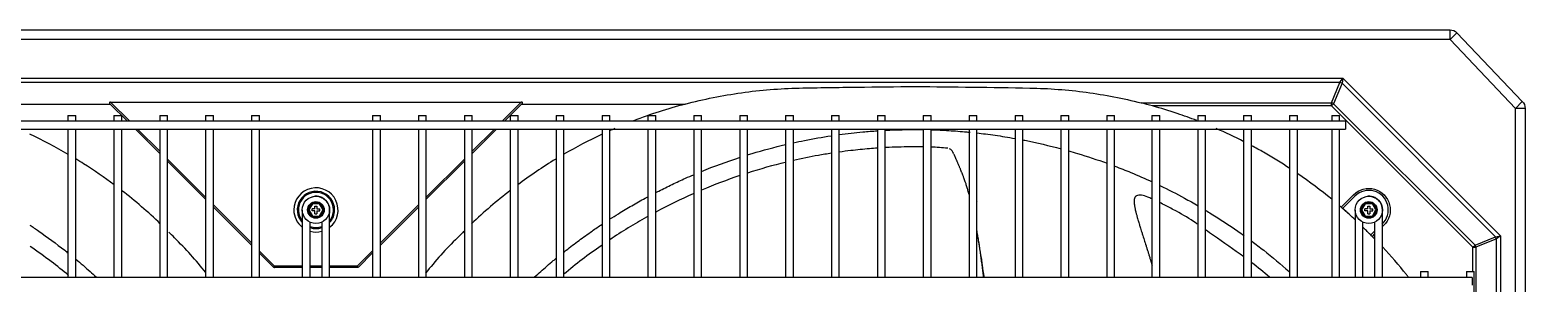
# Model space of a CAD drawing. Header units: millimetres. Extents: x 0 to 504600, y 0 to 118800.
# Drawn here: x 432891 to 433657, y 51130 to 51260 of the extents above; entities that cross this region are included whole.
import ezdxf

# ---------------------------------------------------------------- set-up
doc = ezdxf.new("R2010")
doc.units = ezdxf.units.MM
doc.header["$LTSCALE"] = 200
doc.layers.add('LG-AIRCON', color=240, linetype='Continuous')

# ---------------------------------------------------------------- blocks, each defined once
blk = doc.blocks.new('UXB1', base_point=(168674.67, -72229.04))
at = {"layer": 'LG-AIRCON', "color": 0}
for p, q in [((168093.75, -71467.16), (169255.13, -71467.16)), ((169255.13, -71472.16), (168093.75, -71472.16)), ((169255.13, -71472.16), (169255.13, -71467.16)), ((169255.13, -71472.16), (169258.67, -71468.62)), ((169288.54, -71507.37), (169255.13, -71472.16)), ((169258.67, -71468.62), (169292.07, -71503.83)), ((168148.66, -71491.95), (169200.23, -71491.95)), ((169198.7, -71494.07), (168150.18, -71494.07)), ((169194.36, -71504.54), (169198.7, -71494.07)), ((169199.8, -71494.52), (169195.46, -71505)), ((169198.7, -71494.07), (169200.23, -71491.95)), ((169200.23, -71491.95), (169199.8, -71494.52)), ((169278.36, -71573.09), (169199.8, -71494.52)), ((169200.23, -71491.95), (169280.94, -71572.66)), ((169288.54, -71507.37), (169292.07, -71503.83)), ((168485.48, -71505.19), (168569.18, -71505.19)), ((168547.46, -71510.99), (168547.46, -71513.99)), ((168547.46, -71510.99), (168551.46, -71510.99)), ((168551.46, -71513.99), (168551.46, -71510.99)), ((168577.98, -71513.99), (168568.98, -71504.99)), ((168569.31, -71504.19), (168779.56, -71504.19)), ((168579.11, -71513.99), (168569.31, -71504.19)), ((168570.96, -71510.99), (168570.96, -71513.99)), ((168570.96, -71510.99), (168574.96, -71510.99)), ((168574.96, -71513.99), (168574.96, -71510.99)), ((168594.45, -71510.99), (168594.45, -71513.99)), ((168594.45, -71510.99), (168598.45, -71510.99)), ((168598.45, -71513.99), (168598.45, -71510.99)), ((168617.95, -71510.99), (168617.95, -71513.99)), ((168617.95, -71510.99), (168621.95, -71510.99)), ((168621.95, -71513.99), (168621.95, -71510.99)), ((168641.45, -71510.99), (168641.45, -71513.99)), ((168641.45, -71510.99), (168645.45, -71510.99)), ((168645.45, -71513.99), (168645.45, -71510.99)), ((168703.44, -71510.99), (168703.44, -71513.99)), ((168703.44, -71510.99), (168707.44, -71510.99)), ((168707.44, -71513.99), (168707.44, -71510.99)), ((168726.93, -71510.99), (168726.93, -71513.99)), ((168726.93, -71510.99), (168730.93, -71510.99)), ((168730.93, -71513.99), (168730.93, -71510.99)), ((168750.43, -71510.99), (168750.43, -71513.99)), ((168750.43, -71510.99), (168754.43, -71510.99)), ((168754.43, -71513.99), (168754.43, -71510.99)), ((168779.56, -71504.19), (168769.76, -71513.99)), ((168779.89, -71504.99), (168770.9, -71513.99)), ((168773.93, -71510.99), (168773.93, -71513.99)), ((168773.93, -71510.99), (168777.92, -71510.99)), ((168777.92, -71513.99), (168777.92, -71510.99)), ((168779.69, -71505.19), (168863.4, -71505.19)), ((168797.42, -71510.99), (168797.42, -71513.99)), ((168797.42, -71510.99), (168801.42, -71510.99)), ((168801.42, -71513.99), (168801.42, -71510.99)), ((168820.92, -71510.99), (168820.92, -71513.99)), ((168820.92, -71510.99), (168824.92, -71510.99)), ((168824.92, -71513.99), (168824.92, -71510.99)), ((168844.41, -71510.99), (168844.41, -71513.99)), ((168844.41, -71510.99), (168848.41, -71510.99)), ((168848.41, -71513.99), (168848.41, -71510.99)), ((168867.91, -71510.99), (168867.91, -71513.99)), ((168867.91, -71510.99), (168871.91, -71510.99)), ((168871.91, -71513.99), (168871.91, -71510.99)), ((168891.41, -71510.99), (168891.41, -71513.99)), ((168891.41, -71510.99), (168895.41, -71510.99)), ((168895.41, -71513.99), (168895.41, -71510.99)), ((168914.9, -71510.99), (168914.9, -71513.99)), ((168914.9, -71510.99), (168918.9, -71510.99)), ((168918.9, -71513.99), (168918.9, -71510.99)), ((168938.4, -71510.99), (168938.4, -71513.99)), ((168938.4, -71510.99), (168942.4, -71510.99)), ((168942.4, -71513.99), (168942.4, -71510.99)), ((168961.9, -71510.99), (168961.9, -71513.99)), ((168961.9, -71510.99), (168965.9, -71510.99)), ((168965.9, -71513.99), (168965.9, -71510.99)), ((168985.39, -71510.99), (168985.39, -71513.99)), ((168985.39, -71510.99), (168989.39, -71510.99)), ((168989.39, -71513.99), (168989.39, -71510.99)), ((169008.89, -71510.99), (169008.89, -71513.99)), ((169008.89, -71510.99), (169012.89, -71510.99)), ((169012.89, -71513.99), (169012.89, -71510.99)), ((169032.38, -71510.99), (169032.38, -71513.99)), ((169032.38, -71510.99), (169036.38, -71510.99)), ((169036.38, -71513.99), (169036.38, -71510.99)), ((169055.88, -71510.99), (169055.88, -71513.99)), ((169055.88, -71510.99), (169059.88, -71510.99)), ((169059.88, -71513.99), (169059.88, -71510.99)), ((169079.38, -71510.99), (169079.38, -71513.99)), ((169079.38, -71510.99), (169083.38, -71510.99)), ((169083.38, -71513.99), (169083.38, -71510.99)), ((169096.89, -71504.54), (169194.36, -71504.54)), ((169102.44, -71510.99), (169102.44, -71513.99)), ((169102.44, -71510.99), (169106.44, -71510.99)), ((169194.36, -71506.1), (169102.74, -71506.1)), ((169106.44, -71513.99), (169106.44, -71510.99)), ((169125.94, -71510.99), (169125.94, -71513.99)), ((169125.94, -71510.99), (169129.94, -71510.99)), ((169129.94, -71513.99), (169129.94, -71510.99)), ((169149.44, -71510.99), (169149.44, -71513.99)), ((169149.44, -71510.99), (169153.44, -71510.99)), ((169153.44, -71513.99), (169153.44, -71510.99)), ((169172.93, -71510.99), (169172.93, -71513.99)), ((169172.93, -71510.99), (169176.93, -71510.99)), ((169176.93, -71513.99), (169176.93, -71510.99)), ((169194.36, -71506.1), (169194.36, -71504.54)), ((169194.36, -71506.1), (169195.46, -71505)), ((169266.79, -71578.53), (169194.36, -71506.1)), ((169194.5, -71510.99), (169194.5, -71513.99)), ((169194.5, -71510.99), (169198.5, -71510.99)), ((169195.46, -71505), (169267.89, -71577.43)), ((169198.5, -71513.99), (169198.5, -71510.99)), ((169288.54, -72188.83), (169288.54, -71507.37)), ((169293.54, -71507.37), (169288.54, -71507.37)), ((169293.54, -71507.37), (169293.54, -72188.83)), ((169201.5, -71513.99), (168146.95, -71513.99)), ((168146.95, -71517.99), (169201.5, -71517.99)), ((168547.46, -71517.99), (168547.46, -71593.98)), ((168551.46, -71593.98), (168551.46, -71517.99)), ((168570.96, -71517.99), (168570.96, -71593.98)), ((168574.96, -71593.98), (168574.96, -71517.99)), ((168594.45, -71530.46), (168581.98, -71517.99)), ((168594.45, -71529.33), (168583.11, -71517.99)), ((168594.45, -71517.99), (168594.45, -71593.98)), ((168598.45, -71593.98), (168598.45, -71517.99)), ((168617.95, -71517.99), (168617.95, -71593.98)), ((168621.95, -71593.98), (168621.95, -71517.99)), ((168641.45, -71517.99), (168641.45, -71593.98)), ((168645.45, -71593.98), (168645.45, -71517.99)), ((168703.44, -71517.99), (168703.44, -71593.98)), ((168707.44, -71593.98), (168707.44, -71517.99)), ((168726.93, -71517.99), (168726.93, -71593.98)), ((168730.93, -71593.98), (168730.93, -71517.99)), ((168750.43, -71517.99), (168750.43, -71593.98)), ((168765.77, -71517.99), (168754.43, -71529.33)), ((168766.9, -71517.99), (168754.43, -71530.46)), ((168754.43, -71593.98), (168754.43, -71517.99)), ((168773.93, -71517.99), (168773.93, -71593.98)), ((168777.92, -71593.98), (168777.92, -71517.99)), ((168797.42, -71517.99), (168797.42, -71593.98)), ((168801.42, -71593.98), (168801.42, -71517.99)), ((168820.92, -71517.99), (168820.92, -71593.98)), ((168824.92, -71593.98), (168824.92, -71517.99)), ((168844.41, -71517.99), (168844.41, -71593.98)), ((168848.41, -71593.98), (168848.41, -71517.99)), ((168867.91, -71517.99), (168867.91, -71593.98)), ((168871.91, -71593.98), (168871.91, -71517.99)), ((168891.41, -71517.99), (168891.41, -71593.98)), ((168895.41, -71593.98), (168895.41, -71517.99)), ((168914.9, -71517.99), (168914.9, -71593.98)), ((168918.9, -71593.98), (168918.9, -71517.99)), ((168938.4, -71517.99), (168938.4, -71593.98)), ((168942.4, -71593.98), (168942.4, -71517.99)), ((168961.9, -71517.99), (168961.9, -71593.98)), ((168965.9, -71593.98), (168965.9, -71517.99)), ((168985.39, -71517.99), (168985.39, -71593.98)), ((168989.39, -71593.98), (168989.39, -71517.99)), ((169008.89, -71517.99), (169008.89, -71593.98)), ((169012.89, -71593.98), (169012.89, -71517.99)), ((169032.38, -71517.99), (169032.38, -71593.98)), ((169036.38, -71593.98), (169036.38, -71517.99)), ((169055.88, -71517.99), (169055.88, -71593.98)), ((169059.88, -71593.98), (169059.88, -71517.99)), ((169079.38, -71517.99), (169079.38, -71593.98)), ((169083.38, -71593.98), (169083.38, -71517.99)), ((169102.44, -71517.99), (169102.44, -71593.98)), ((169106.44, -71593.98), (169106.44, -71517.99)), ((169125.94, -71517.99), (169125.94, -71593.98)), ((169129.94, -71593.98), (169129.94, -71517.99)), ((169149.44, -71517.99), (169149.44, -71593.98)), ((169153.44, -71593.98), (169153.44, -71517.99)), ((169172.93, -71517.99), (169172.93, -71593.98)), ((169176.93, -71593.98), (169176.93, -71517.99)), ((169194.5, -71517.99), (169194.5, -71593.98)), ((169198.5, -71593.98), (169198.5, -71517.99)), ((169201.5, -71513.99), (169201.5, -71515.99)), ((169201.5, -71515.99), (169201.5, -71517.99)), ((168617.95, -71552.83), (168598.45, -71533.33)), ((168617.95, -71553.96), (168598.45, -71534.46)), ((168750.43, -71533.32), (168730.93, -71552.82)), ((168750.43, -71534.46), (168730.93, -71553.95)), ((168641.45, -71576.32), (168621.95, -71556.83)), ((168670.19, -71559.39), (168672.31, -71555.71)), ((168672.6, -71556.21), (168670.77, -71559.39)), ((168672.31, -71555.71), (168676.56, -71555.71)), ((168672.31, -71555.71), (168672.6, -71556.21)), ((168676.27, -71556.21), (168672.6, -71556.21)), ((168673.94, -71557.39), (168674.94, -71557.39)), ((168673.94, -71558.89), (168673.94, -71557.39)), ((168674.94, -71557.39), (168674.94, -71558.89)), ((168676.27, -71556.21), (168676.56, -71555.71)), ((168678.11, -71559.39), (168676.27, -71556.21)), ((168676.56, -71555.71), (168678.69, -71559.39)), ((168726.93, -71556.82), (168707.44, -71576.32)), ((169012.96, -71555.41), (169012.89, -71555.27)), ((169012.96, -71555.41), (169012.89, -71555.41)), ((169199.34, -71557.99), (169205.72, -71551.62)), ((169206.43, -71552.32), (169200.1, -71558.65)), ((169209.25, -71559.39), (169211.37, -71555.71)), ((169211.66, -71556.21), (169209.82, -71559.39)), ((169211.37, -71555.71), (169215.62, -71555.71)), ((169211.37, -71555.71), (169211.66, -71556.21)), ((169215.33, -71556.21), (169211.66, -71556.21)), ((169213, -71557.39), (169214, -71557.39)), ((169213, -71558.89), (169213, -71557.39)), ((169214, -71557.39), (169214, -71558.89)), ((169215.33, -71556.21), (169215.62, -71555.71)), ((169217.17, -71559.39), (169215.33, -71556.21)), ((169215.62, -71555.71), (169217.75, -71559.39)), ((168641.45, -71577.45), (168621.95, -71557.96)), ((168667.44, -71559.58), (168667.44, -71573.32)), ((168672.31, -71563.07), (168670.19, -71559.39)), ((168670.19, -71559.39), (168670.77, -71559.39)), ((168670.77, -71559.39), (168672.6, -71562.57)), ((168672.31, -71563.07), (168672.6, -71562.57)), ((168676.56, -71563.07), (168672.31, -71563.07)), ((168673.94, -71558.89), (168672.44, -71558.89)), ((168672.44, -71559.89), (168672.44, -71558.89)), ((168673.94, -71559.89), (168672.44, -71559.89)), ((168672.6, -71562.57), (168676.27, -71562.57)), ((168673.94, -71561.39), (168673.94, -71559.89)), ((168673.94, -71561.39), (168674.94, -71561.39)), ((168674.94, -71558.89), (168676.44, -71558.89)), ((168674.94, -71559.89), (168674.94, -71561.39)), ((168674.94, -71559.89), (168676.44, -71559.89)), ((168676.27, -71562.57), (168678.11, -71559.39)), ((168676.27, -71562.57), (168676.56, -71563.07)), ((168676.44, -71559.89), (168676.44, -71558.89)), ((168678.69, -71559.39), (168676.56, -71563.07)), ((168678.11, -71559.39), (168678.69, -71559.39)), ((168681.43, -71573.32), (168681.43, -71559.53)), ((168726.93, -71557.95), (168707.44, -71577.45)), ((169206.5, -71559.56), (169206.5, -71573.32)), ((169211.37, -71563.07), (169209.25, -71559.39)), ((169209.25, -71559.39), (169209.82, -71559.39)), ((169209.82, -71559.39), (169211.66, -71562.57)), ((169211.37, -71563.07), (169211.66, -71562.57)), ((169215.62, -71563.07), (169211.37, -71563.07)), ((169213, -71558.89), (169211.5, -71558.89)), ((169211.5, -71559.89), (169211.5, -71558.89)), ((169213, -71559.89), (169211.5, -71559.89)), ((169211.66, -71562.57), (169215.33, -71562.57)), ((169213, -71561.39), (169213, -71559.89)), ((169213, -71561.39), (169214, -71561.39)), ((169214, -71558.89), (169215.5, -71558.89)), ((169214, -71559.89), (169214, -71561.39)), ((169214, -71559.89), (169215.5, -71559.89)), ((169215.33, -71562.57), (169217.17, -71559.39)), ((169215.33, -71562.57), (169215.62, -71563.07)), ((169215.5, -71559.89), (169215.5, -71558.89)), ((169217.75, -71559.39), (169215.62, -71563.07)), ((169217.17, -71559.39), (169217.75, -71559.39)), ((169220.49, -71573.32), (169220.49, -71559.56)), ((168671.44, -71573.32), (168671.44, -71565.72)), ((168677.44, -71565.72), (168677.44, -71573.32)), ((168677.44, -71571.24), (168677.44, -71593.98)), ((168681.43, -71593.98), (168681.43, -71571.24)), ((169206.5, -71570.27), (169206.5, -71593.98)), ((169210.5, -71573.32), (169210.5, -71565.72)), ((169210.5, -71593.98), (169210.5, -71570.27)), ((169214.49, -71572.23), (169216.49, -71570.33)), ((169216.49, -71571.7), (169215.19, -71572.94)), ((169216.49, -71565.72), (169216.49, -71573.32)), ((169221.06, -71567.38), (169220.49, -71567.91)), ((169278.36, -71573.09), (169280.94, -71572.66)), ((169280.94, -71572.66), (169278.82, -71574.19)), ((169280.94, -71572.66), (169280.94, -72063.22)), ((168653.27, -71588.15), (168645.44, -71580.32)), ((168667.44, -71573.32), (168667.44, -71576.15)), ((168667.44, -71576.15), (168667.44, -71579.81)), ((168667.44, -71576.15), (168667.44, -71576.15)), ((168667.44, -71579.81), (168667.44, -71582.63)), ((168667.44, -71579.81), (168667.44, -71579.81)), ((168671.44, -71576.15), (168671.44, -71573.32)), ((168671.44, -71579.81), (168671.44, -71576.15)), ((168671.44, -71582.63), (168671.44, -71579.81)), ((168677.44, -71576.15), (168677.44, -71579.81)), ((168681.43, -71579.81), (168681.43, -71576.15)), ((168703.44, -71580.31), (168695.61, -71588.15)), ((169216.49, -71573.32), (169216.49, -71576.15)), ((169216.49, -71576.15), (169216.49, -71579.81)), ((169216.49, -71579.81), (169216.49, -71582.63)), ((169220.49, -71576.15), (169220.49, -71573.32)), ((169220.49, -71579.81), (169220.49, -71576.15)), ((169220.49, -71576.15), (169220.49, -71576.15)), ((169220.49, -71582.63), (169220.49, -71579.81)), ((169220.49, -71579.81), (169220.49, -71579.81)), ((169266.79, -71578.53), (169267.89, -71577.43)), ((169266.79, -71590.98), (169266.79, -71578.53)), ((169266.79, -71578.53), (169268.34, -71578.53)), ((169267.89, -71577.43), (169278.36, -71573.09)), ((169278.82, -71574.19), (169268.34, -71578.53)), ((169268.34, -71578.53), (169268.34, -71665.32)), ((169278.82, -72062.34), (169278.82, -71574.19)), ((168652.7, -71588.71), (168645.44, -71581.45)), ((168667.44, -71582.63), (168667.44, -71593.98)), ((168671.44, -71593.98), (168671.44, -71582.63)), ((168703.44, -71581.45), (168696.17, -71588.71)), ((169216.49, -71582.63), (169216.49, -71593.98)), ((169220.49, -71593.98), (169220.49, -71582.63)), ((169266.49, -71593.97), (168081.96, -71593.97)), ((168652.7, -71588.71), (168653.27, -71588.15)), ((168667.44, -71588.15), (168653.27, -71588.15)), ((168653.27, -71588.15), (168653.27, -71588.95)), ((168667.44, -71588.95), (168653.27, -71588.95)), ((168677.44, -71588.15), (168671.44, -71588.15)), ((168677.44, -71588.95), (168671.44, -71588.95)), ((168695.61, -71588.15), (168681.43, -71588.15)), ((168695.61, -71588.95), (168681.43, -71588.95)), ((168695.61, -71588.15), (168695.61, -71588.95)), ((168695.61, -71588.15), (168696.17, -71588.71)), ((169239.99, -71590.98), (169239.99, -71593.98)), ((169239.99, -71590.98), (169243.99, -71590.98)), ((169243.99, -71593.98), (169243.99, -71590.98)), ((169263.49, -71590.98), (169263.49, -71593.98)), ((169263.49, -71590.98), (169267.49, -71590.98)), ((169266.49, -71593.97), (169266.49, -71595.97)), ((169267.49, -72044.9), (169267.49, -71590.98)), ((169266.49, -71595.97), (169266.49, -71597.97))]:
    blk.add_line(p, q, dxfattribs=at)
for centre, radius in [((168674.44, -71559.39), 7), ((168674.44, -71559.39), 4.25), ((168674.44, -71559.39), 4.25), ((169213.5, -71559.39), 7), ((169213.5, -71559.39), 4.25), ((169213.5, -71559.39), 4.25)]:
    blk.add_circle(centre, radius, dxfattribs=at)
at = {"layer": 'LG-AIRCON', "color": 0, "extrusion": (0, 0, -1)}
for centre, radius, start, end in [((-169255.13, -71472.16), 5, 90, 135), ((-169288.54, -71507.37), 5, 135, 180), ((-169213.5, -71559.39), 11, 45, 226.55063), ((-168695.61, -71588.15), 0.8, 225, 270)]:
    blk.add_arc(centre, radius, start, end, dxfattribs=at)
at = {"layer": 'LG-AIRCON', "color": 0}
for centre, radius, start, end in [((168674.44, -71559.39), 11.33, 308.14308, 180), ((169213.5, -71559.39), 10, 313.44937, 135), ((168674.44, -71559.39), 9.56, 0, 222.98051), ((168674.44, -71559.39), 9, 0, 218.96435), ((168674.44, -71559.39), 11.33, 180, 231.86254), ((168674.44, -71559.39), 9, 321.04116, 0), ((168674.44, -71559.39), 9.56, 317.01944, 0), ((168674.44, -71559.39), 9, 250.54316, 289.45693), ((168674.44, -71559.39), 9.56, 251.73557, 288.26424), ((168674.44, -71559.39), 11.33, 254.66068, 285.33939), ((168653.27, -71588.15), 0.8, 225, 270)]:
    blk.add_arc(centre, radius, start, end, dxfattribs=at)
for centre, major_axis, ratio, start_param, end_param in [((169198.7, -71495.62), (-2.03, 0.84), 0.678598, 4.438375, 4.986403), ((168570.11, -71504.99), (-1.37, 0.57), 0.414214, 5.497787, 7.068583), ((168778.76, -71504.99), (1.37, 0.57), 0.414214, 5.497787, 7.068583), ((169194.36, -71506.1), (-2.03, 0.84), 0.678598, 4.438375, 4.986403), ((169266.79, -71578.53), (-0.84, 2.03), 0.678598, 4.438375, 4.986403), ((169277.26, -71574.19), (-0.84, 2.03), 0.678598, 4.438375, 4.986403)]:
    blk.add_ellipse(centre, major_axis=major_axis, ratio=ratio, start_param=start_param, end_param=end_param, dxfattribs=at)
for points, knots in [([(168863.4, -71505.19), (168872.96, -71502.66), (168882.61, -71500.72), (168897.22, -71498.66), (168902.11, -71498.11), (168911.93, -71497.32), (168916.87, -71497.09), (168926.78, -71496.84), (168931.75, -71496.78), (168941.67, -71496.62), (168946.63, -71496.54), (168961.52, -71496.35), (168971.46, -71496.25), (168981.39, -71496.19)], [0, 0, 0, 0, 0.25, 0.25, 0.375, 0.375, 0.5, 0.5, 0.625, 0.625, 0.75, 0.75, 1, 1, 1, 1]), ([(168981.39, -71496.19), (168991.14, -71496.25), (169000.89, -71496.35), (169020.39, -71496.6), (169030.14, -71496.73), (169044.76, -71497.05), (169049.63, -71497.25), (169059.32, -71497.98), (169064.12, -71498.49), (169078.38, -71500.41), (169087.72, -71502.22), (169096.89, -71504.54)], [0, 0, 0, 0, 0.25, 0.25, 0.5, 0.5, 0.625, 0.625, 0.75, 0.75, 1, 1, 1, 1]), ([(168942.35, -71520.81), (168946.39, -71520.27), (168952.89, -71519.53), (168959.41, -71519), (168961.87, -71518.83)], [0, 0, 0, 0, 0.622175, 1, 1, 1, 1]), ([(168965.88, -71518.6), (168966.66, -71518.56), (168971.73, -71518.32), (168976.81, -71518.26), (168981.1, -71518.2)], [0, 0, 0, 0, 0.15493, 1, 1, 1, 1]), ([(168989.4, -71518.32), (168989.47, -71518.32), (168992.49, -71518.4), (168998.6, -71518.69), (169005.21, -71519.19), (169008.86, -71519.54), (169009.44, -71519.6)], [0, 0, 0, 0, 0.009862, 0.452008, 0.912782, 1, 1, 1, 1]), ([(168895.38, -71531.22), (168896.16, -71530.98), (168902.59, -71529.01), (168909.09, -71527.26), (168914.83, -71525.91)], [0, 0, 0, 0, 0.122391, 1, 1, 1, 1]), ([(168918.85, -71524.99), (168920.73, -71524.58), (168927.2, -71523.21), (168933.71, -71522.08), (168938.35, -71521.38)], [0, 0, 0, 0, 0.290991, 1, 1, 1, 1]), ([(169012.91, -71519.96), (169014.36, -71520.12), (169019.12, -71520.68), (169025.63, -71521.62), (169030.67, -71522.48), (169032.42, -71522.8)], [0, 0, 0, 0, 0.222526, 0.729479, 1, 1, 1, 1]), ([(169036.39, -71523.55), (169036.72, -71523.61), (169043.29, -71524.9), (169049.82, -71526.43), (169055.96, -71528.08)], [0, 0, 0, 0, 0.049766, 1, 1, 1, 1]), ([(169173.11, -71538.14), (169168.7, -71535.25), (169164.21, -71532.49), (169157.65, -71528.74), (169155.65, -71527.63), (169153.63, -71526.55)], [0, 0, 0, 0, 0.696314, 0.696314, 1, 1, 1, 1]), ([(168571.2, -71546.56), (168566.11, -71542.76), (168560.86, -71539.15), (168554.17, -71534.91), (168552.85, -71534.09), (168551.53, -71533.29)], [0, 0, 0, 0, 0.803702, 0.803702, 1, 1, 1, 1]), ([(168938.4, -71530.35), (168936.15, -71530.69), (168929.66, -71531.78), (168923.16, -71533.1), (168918.9, -71534.07)], [0, 0, 0, 0, 0.345093, 1, 1, 1, 1]), ([(168961.88, -71527.73), (168960.55, -71527.83), (168956.01, -71528.17), (168949.52, -71528.83), (168944.36, -71529.49), (168942.4, -71529.76)], [0, 0, 0, 0, 0.205527, 0.696848, 1, 1, 1, 1]), ([(168985.38, -71527.09), (168983.68, -71527.07), (168977.8, -71527.06), (168971.32, -71527.21), (168966.54, -71527.45), (168965.89, -71527.49)], [0, 0, 0, 0, 0.25942, 0.898801, 1, 1, 1, 1]), ([(169001.07, -71530.7), (169000.9, -71530.38), (169000.54, -71529.74), (169000.13, -71529), (168999.58, -71528.51), (168999.07, -71528.18), (168998.79, -71528.03)], [0, 0, 0, 0, 0.181976, 0.413188, 0.708779, 1, 1, 1, 1]), ([(169008.89, -71551.45), (169008.79, -71551.12), (169008.6, -71550.42), (169008.32, -71549.47), (169008.04, -71548.51), (169007.74, -71547.53), (169007.43, -71546.57), (169007.16, -71545.74), (169006.88, -71544.92), (169006.55, -71543.99), (169006.22, -71543.07), (169005.93, -71542.28), (169005.63, -71541.5), (169005.33, -71540.73), (169004.99, -71539.87), (169004.69, -71539.13), (169004.39, -71538.41), (169004.14, -71537.8), (169003.88, -71537.19), (169003.6, -71536.51), (169003.31, -71535.85), (169003.03, -71535.19), (169002.81, -71534.68), (169002.57, -71534.12), (169002.37, -71533.67), (169002.13, -71533.13), (169001.95, -71532.72), (169001.75, -71532.25), (169001.57, -71531.83), (169001.41, -71531.48), (169001.25, -71531.11), (169001.18, -71530.95), (169001.16, -71530.9)], [0, 0, 0, 0, 0.039009, 0.083366, 0.112937, 0.157294, 0.201651, 0.231222, 0.260794, 0.305151, 0.349508, 0.379079, 0.40865, 0.453007, 0.482579, 0.526936, 0.556507, 0.586078, 0.61565, 0.645221, 0.689578, 0.71915, 0.748721, 0.778292, 0.807864, 0.837435, 0.867006, 0.896578, 0.926149, 0.95572, 0.985292, 1, 1, 1, 1]), ([(169059.94, -71529.18), (169061.39, -71529.59), (169067.97, -71531.51), (169074.48, -71533.67), (169079.5, -71535.49)], [0, 0, 0, 0, 0.22069, 1, 1, 1, 1]), ([(168848.34, -71550.54), (168848.87, -71550.27), (168851.67, -71548.82), (168856.78, -71546.3), (168862.77, -71543.54), (168866.48, -71541.93), (168867.86, -71541.34)], [0, 0, 0, 0, 0.082272, 0.438667, 0.790874, 1, 1, 1, 1]), ([(169083.48, -71536.97), (169086.2, -71538), (169092.62, -71540.55), (169098.95, -71543.32), (169102.58, -71545.01)], [0, 0, 0, 0, 0.42049, 1, 1, 1, 1]), ([(169106.59, -71546.9), (169110.83, -71548.95), (169117.39, -71552.32), (169123.81, -71555.93), (169126.1, -71557.26)], [0, 0, 0, 0, 0.640117, 1, 1, 1, 1]), ([(168681.43, -71559.39), (168681.43, -71558.78), (168681.29, -71557.65), (168680.53, -71555.71), (168679.11, -71553.98), (168677.23, -71552.89), (168675.39, -71552.38), (168673.79, -71552.37), (168672.79, -71552.66), (168672.43, -71552.82)], [0, 0, 0, 0, 0.137285, 0.262147, 0.473488, 0.63553, 0.754235, 0.906368, 1, 1, 1, 1]), ([(168824.81, -71564.16), (168826.31, -71563.2), (168830.07, -71560.83), (168836.13, -71557.2), (168841.18, -71554.36), (168843.94, -71552.86), (168844.4, -71552.62)], [0, 0, 0, 0, 0.235493, 0.585637, 0.931817, 1, 1, 1, 1]), ([(168867.91, -71550.96), (168867.79, -71551.01), (168861.26, -71553.9), (168854.74, -71557.08), (168848.38, -71560.5)], [0, 0, 0, 0, 0.017477, 1, 1, 1, 1]), ([(169093.57, -71553.41), (169093.52, -71553.55), (169093.46, -71553.81), (169093.41, -71554.11), (169093.37, -71554.57), (169093.36, -71554.93), (169093.36, -71555.37), (169093.39, -71555.88), (169093.43, -71556.34), (169093.51, -71556.94), (169093.59, -71557.46), (169093.7, -71558.09), (169093.82, -71558.69), (169093.99, -71559.46), (169094.17, -71560.24), (169094.37, -71561.05), (169094.56, -71561.78), (169094.76, -71562.52), (169095.01, -71563.4), (169095.27, -71564.31), (169095.58, -71565.37), (169095.87, -71566.32), (169096.17, -71567.3), (169096.47, -71568.29), (169096.83, -71569.44), (169097.2, -71570.62), (169097.53, -71571.66), (169097.87, -71572.72), (169098.26, -71573.95), (169098.66, -71575.21), (169099.05, -71576.45), (169099.46, -71577.73), (169099.86, -71579.02), (169100.28, -71580.35), (169100.69, -71581.69), (169101.11, -71583.06), (169101.53, -71584.43), (169101.95, -71585.81), (169102.3, -71587), (169102.5, -71587.66), (169102.54, -71587.8)], [0, 0, 0, 0, 0.033229, 0.055763, 0.078298, 0.100832, 0.123366, 0.145901, 0.168435, 0.19097, 0.213504, 0.236039, 0.258573, 0.281107, 0.314909, 0.337443, 0.359978, 0.382512, 0.405047, 0.438848, 0.461383, 0.495184, 0.517719, 0.540253, 0.574055, 0.607857, 0.630391, 0.652925, 0.686727, 0.720529, 0.743063, 0.776865, 0.810667, 0.833201, 0.867003, 0.900804, 0.923339, 0.95714, 0.990942, 1, 1, 1, 1]), ([(169102.46, -71553.69), (169101.78, -71553.38), (169100.04, -71552.62), (169097.74, -71551.87), (169095.72, -71551.78), (169094.8, -71552.02), (169094.23, -71552.38), (169093.79, -71552.83), (169093.61, -71553.23), (169093.53, -71553.53)], [0, 0, 0, 0, 0.219395, 0.55496, 0.6933, 0.812497, 0.863417, 0.908725, 1, 1, 1, 1]), ([(169125.96, -71566.77), (169125.66, -71566.56), (169122.11, -71564.15), (169116.64, -71560.88), (169110.33, -71557.57), (169107.47, -71556.12), (169106.47, -71555.62)], [0, 0, 0, 0, 0.048306, 0.574929, 0.852045, 1, 1, 1, 1]), ([(169220.49, -71559.39), (169220.49, -71558.78), (169220.35, -71557.65), (169219.58, -71555.71), (169218.16, -71553.98), (169216.28, -71552.89), (169214.45, -71552.38), (169212.85, -71552.37), (169211.85, -71552.66), (169211.48, -71552.82)], [0, 0, 0, 0, 0.137261, 0.262101, 0.473405, 0.635419, 0.754104, 0.906211, 1, 1, 1, 1]), ([(168844.41, -71562.68), (168844.19, -71562.81), (168837.61, -71566.5), (168831.09, -71570.51), (168824.86, -71574.69)], [0, 0, 0, 0, 0.033617, 1, 1, 1, 1]), ([(169130.12, -71559.64), (169131.03, -71560.19), (169136.56, -71563.56), (169143.07, -71567.84), (169148.55, -71571.73), (169149.62, -71572.5)], [0, 0, 0, 0, 0.137607, 0.830509, 1, 1, 1, 1]), ([(169206.51, -71564.43), (169205.55, -71563.54), (169203.38, -71561.54), (169201.18, -71559.59), (169199.95, -71558.52)], [0, 0, 0, 0, 0.44696, 1, 1, 1, 1]), ([(169206.51, -71564.43), (169205.54, -71563.53), (169203.43, -71561.59), (169201.28, -71559.68), (169200.1, -71558.65)], [0, 0, 0, 0, 0.457218, 1, 1, 1, 1]), ([(168527.98, -71567.12), (168529.49, -71568.14), (168535.55, -71572.28), (168542.05, -71577.11), (168546.97, -71581), (168547.55, -71581.47)], [0, 0, 0, 0, 0.224879, 0.906883, 1, 1, 1, 1]), ([(168801.31, -71581.01), (168801.71, -71580.7), (168804.29, -71578.66), (168809.08, -71575), (168815.23, -71570.57), (168819.2, -71567.86), (168820.91, -71566.72)], [0, 0, 0, 0, 0.062992, 0.40604, 0.74536, 1, 1, 1, 1]), ([(169016.31, -71593.98), (169016.28, -71593.68), (169016.17, -71592.77), (169016.03, -71591.56), (169015.84, -71590.05), (169015.67, -71588.68), (169015.47, -71587.16), (169015.29, -71585.79), (169015.11, -71584.44), (169014.91, -71582.96), (169014.72, -71581.64), (169014.51, -71580.19), (169014.34, -71579.03), (169014.12, -71577.58), (169013.92, -71576.29), (169013.7, -71574.85), (169013.49, -71573.56), (169013.28, -71572.26), (169013.07, -71571.07), (169012.94, -71570.31), (169012.89, -71569.98)], [0, 0, 0, 0, 0.03653, 0.110211, 0.147051, 0.220732, 0.275993, 0.331254, 0.386515, 0.441776, 0.515457, 0.552298, 0.625979, 0.66282, 0.736501, 0.791762, 0.847023, 0.902283, 0.957544, 1, 1, 1, 1]), ([(169016.57, -71593.98), (169016.55, -71593.79), (169016.35, -71592.2), (169015.94, -71590.17), (169015.67, -71587.54), (169015.35, -71585.04), (169014.88, -71582.4), (169014.53, -71580.17), (169014.27, -71578.32), (169014.01, -71576.64), (169013.54, -71574.62), (169013.19, -71572.5), (169012.98, -71571.03), (169012.89, -71570.52), (169012.89, -71570.49)], [0, 0, 0, 0, 0.022704, 0.188294, 0.255944, 0.328946, 0.48653, 0.631631, 0.688105, 0.734898, 0.828723, 0.938324, 0.99671, 1, 1, 1, 1]), ([(169149.51, -71583.44), (169144.45, -71579.78), (169137.84, -71575.35), (169131.33, -71570.59), (169129.97, -71569.61)], [0, 0, 0, 0, 0.792341, 1, 1, 1, 1]), ([(169213.5, -71571.22), (169212.95, -71570.67), (169211.97, -71569.69), (169210.98, -71568.71), (169210.53, -71568.28)], [0, 0, 0, 0, 0.553412, 1, 1, 1, 1]), ([(169213.5, -71571.22), (169212.95, -71570.67), (169211.97, -71569.69), (169210.98, -71568.71), (169210.53, -71568.28)], [0, 0, 0, 0, 0.55329, 1, 1, 1, 1]), ([(168547.71, -71592.92), (168544.84, -71590.49), (168538.47, -71585.37), (168531.71, -71580.65), (168528.04, -71578.11)], [0, 0, 0, 0, 0.462065, 1, 1, 1, 1]), ([(168820.91, -71577.39), (168820.75, -71577.5), (168814.11, -71582.14), (168807.57, -71587.14), (168801.35, -71592.35)], [0, 0, 0, 0, 0.02383, 1, 1, 1, 1]), ([(169153.64, -71575.44), (169155.67, -71576.96), (169162.17, -71581.93), (169168.63, -71587.3), (169172.99, -71591.21), (169173.16, -71591.36)], [0, 0, 0, 0, 0.302202, 0.97371, 1, 1, 1, 1]), ([(169233.78, -71593.84), (169233.43, -71593.39), (169233.09, -71592.95), (169228.94, -71587.65), (169224.91, -71582.98), (169220.65, -71578.51)], [0, 0, 0, 0, 0.083758, 0.083758, 1, 1, 1, 1]), ([(168551.52, -71584.69), (168553.97, -71586.72), (168557.45, -71589.7), (168560.83, -71592.79), (168561.86, -71593.74)], [0, 0, 0, 0, 0.695118, 1, 1, 1, 1]), ([(168786.41, -71593.71), (168787.44, -71592.77), (168790.59, -71589.95), (168794.27, -71586.78), (168796.92, -71584.57), (168797.4, -71584.18)], [0, 0, 0, 0, 0.288093, 0.872679, 1, 1, 1, 1])]:
    blk.add_open_spline(points, degree=3, knots=knots, dxfattribs=at)
for points in [[(168863.4, -71505.19), (168854.42, -71507.56), (168845.65, -71510.41), (168837.07, -71513.73)], [(169102.74, -71506.1), (169100.78, -71505.55), (169098.81, -71505.03), (169096.89, -71504.54)], [(169115.43, -71510.01), (169111.23, -71508.59), (169107, -71507.29), (169102.74, -71506.1)], [(169125.43, -71513.62), (169122.13, -71512.35), (169118.8, -71511.14), (169115.43, -71510.01)], [(168827.4, -71517.71), (168826.51, -71518.09), (168825.63, -71518.49), (168824.75, -71518.88)], [(168981.1, -71518.2), (168982.53, -71518.21), (168983.96, -71518.22), (168985.4, -71518.24)], [(169149.59, -71524.43), (169144.91, -71522.03), (169140.16, -71519.78), (169135.34, -71517.68)], [(168547.61, -71530.96), (168541.21, -71527.22), (168534.67, -71523.78), (168527.98, -71520.64)], [(168820.69, -71520.75), (168814.12, -71523.84), (168807.67, -71527.23), (168801.37, -71530.9)], [(168797.23, -71533.36), (168790.51, -71537.45), (168784.01, -71541.83), (168777.74, -71546.5)], [(168871.88, -71539.66), (168878.28, -71537.04), (168884.77, -71534.66), (168891.33, -71532.51)], [(168997.93, -71527.82), (168995.06, -71527.53), (168992.22, -71527.32), (168989.39, -71527.21)], [(168891.4, -71541.82), (168884.9, -71544.02), (168878.39, -71546.48), (168871.9, -71549.23)], [(168914.9, -71535.01), (168908.42, -71536.58), (168901.92, -71538.41), (168895.41, -71540.5)], [(169194.51, -71553.91), (169188.93, -71549.33), (169183.14, -71544.98), (169177.19, -71540.89)], [(168594.74, -71566.46), (168588.49, -71560.48), (168581.94, -71554.83), (168575.11, -71549.53)], [(168773.91, -71549.41), (168767.02, -71554.75), (168760.4, -71560.46), (168754.07, -71566.52)], [(169199.35, -71557.99), (169199.07, -71557.75), (169198.79, -71557.51), (169198.51, -71557.27)], [(169200.1, -71558.65), (169199.85, -71558.43), (169199.59, -71558.21), (169199.34, -71557.99)], [(168601.96, -71573.64), (168601.01, -71572.65), (168600.05, -71571.67), (168599.08, -71570.7)], [(168750.23, -71570.28), (168749.12, -71571.39), (168748.01, -71572.51), (168746.92, -71573.64)], [(169214.49, -71572.23), (169214.16, -71571.89), (169213.83, -71571.55), (169213.5, -71571.22)], [(169214.63, -71572.37), (169214.47, -71572.2), (169214.31, -71572.04), (169214.15, -71571.88)], [(169215.19, -71572.94), (169214.96, -71572.7), (169214.72, -71572.46), (169214.49, -71572.23)], [(168618.05, -71591.5), (168613.07, -71585.24), (168607.71, -71579.29), (168601.96, -71573.64)], [(168746.92, -71573.64), (168741.04, -71579.41), (168735.58, -71585.48), (168730.53, -71591.86)], [(169215.86, -71573.64), (169215.64, -71573.4), (169215.41, -71573.17), (169215.19, -71572.94)], [(169216.52, -71574.29), (169216.3, -71574.07), (169216.08, -71573.85), (169215.86, -71573.64)], [(169162.61, -71593.77), (169159.69, -71591.27), (169156.7, -71588.84), (169153.62, -71586.49)]]:
    blk.add_open_spline(points, degree=3, dxfattribs=at)

msp = doc.modelspace()

# ---------------------------------------------------------------- block references
at = {"layer": 'LG-AIRCON', "color": 7}
msp.add_blockref('UXB1', (433037.69, 50497.81), dxfattribs=at)

doc.saveas('drawing.dxf')
